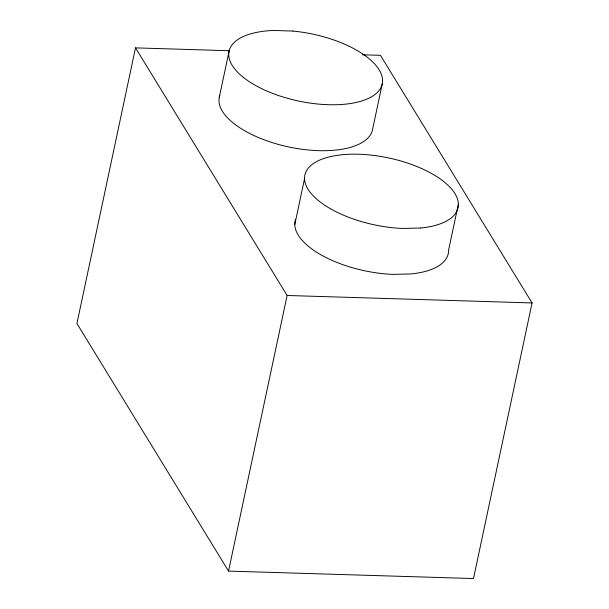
<?xml version="1.0" encoding="UTF-8"?>
<svg xmlns="http://www.w3.org/2000/svg" width="609" height="609" viewBox="0 0 609 609"><rect width="100%" height="100%" fill="white"/><g stroke="black" fill="none" stroke-linecap="round" stroke-linejoin="round"><path stroke-width="0.91" d="M229.502 50.737L135.51 47.875L76.924 323.486L228.535 571.09L473.49 578.55L532.076 302.939L380.465 55.335L362.424 54.787M219.316 97.113L229.083 51.179M294.771 224.622L304.538 178.688M228.535 571.09L287.121 295.479L135.51 47.875M382.224 83.966L372.457 129.907A78.31 34.203 12 0 1 286.519 146.472A78.31 34.203 12 0 1 219.803 95.4M458.379 204.061L448.612 250.002A78.31 34.203 12 0 1 410.976 273.943L392.516 274.377A78.31 34.203 12 0 1 295.578 219.301M287.121 295.479L532.076 302.939M420.735 228.01L402.283 228.444A78.31 34.203 12 0 1 305.543 172.804A78.31 34.203 12 0 1 424.8 170.002A78.31 34.203 12 0 1 420.735 228.01M292.959 31.067L273.753 30.45A78.31 34.203 12 0 0 255.689 85.526A78.31 34.203 12 0 0 379.78 89.523A78.31 34.203 12 0 0 292.959 31.067"/></g></svg>
